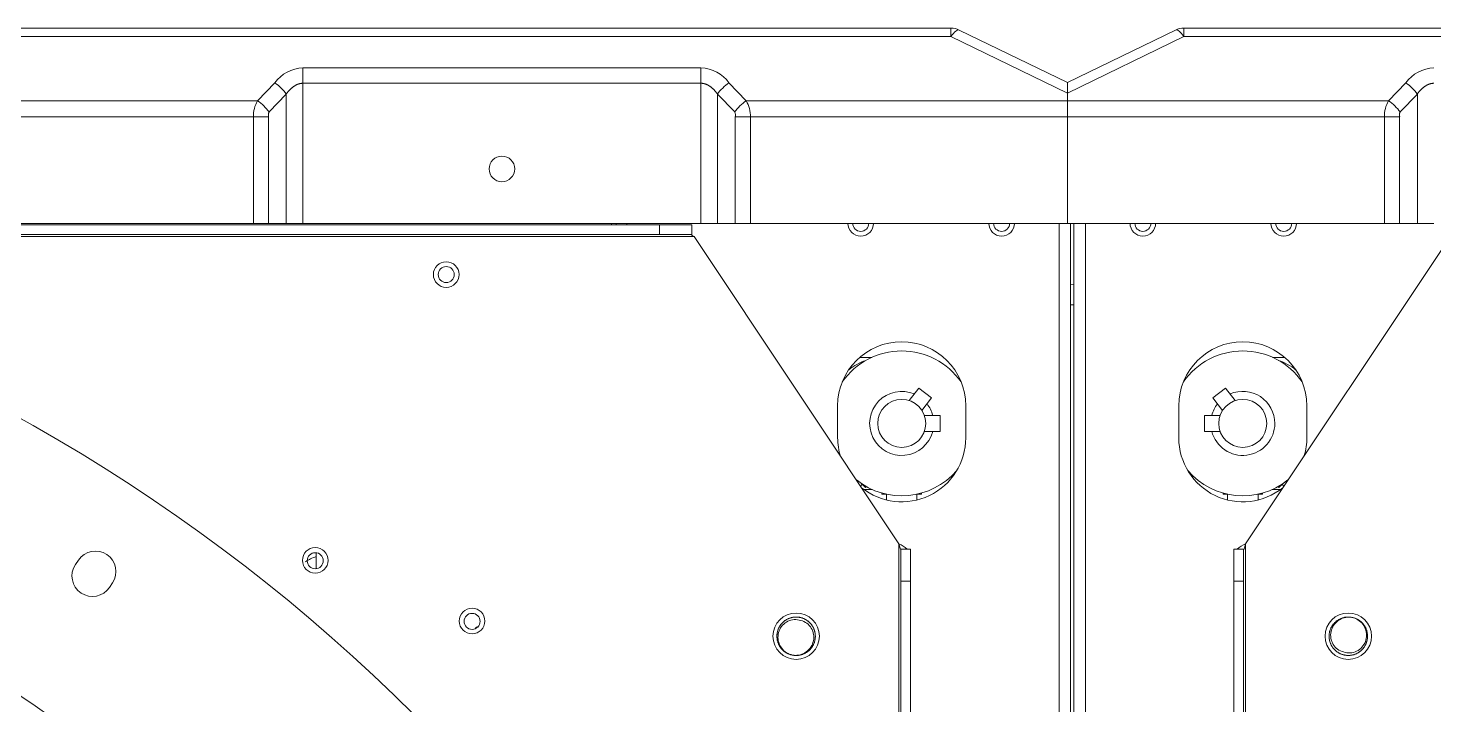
# Model space of a CAD drawing. Header units: millimetres. Extents: x 113490 to 142599, y -20467 to 115.
# Drawn here: x 132756.7 to 133195.7, y -9895.9 to -9684.5 of the extents above; entities that cross this region are included whole.
import ezdxf

# ---------------------------------------------------------------- set-up
doc = ezdxf.new("R2010")
doc.units = ezdxf.units.MM
doc.layers.add('DV3_0', color=7, linetype='Continuous')

msp = doc.modelspace()

# ---------------------------------------------------------------- linework, layer by layer
at = {"layer": 'DV3_0', "color": 7, "linetype": 'Continuous', "lineweight": 15}
for p, q in [((131929.62, -9684.49), (133044.86, -9684.49)), ((133047.48, -9685.09), (133081.24, -9701.49)), ((133081.24, -9701.49), (133115, -9685.09)), ((133117.62, -9684.49), (134232.86, -9684.49)), ((133081.24, -9701.49), (133081.24, -9704.81)), ((133081.24, -9707.21), (133081.24, -9704.81)), ((133081.24, -9707.21), (133081.24, -9712.24)), ((133081.24, -9745.49), (133081.24, -9712.24)), ((132742.26, -9745.49), (132827.02, -9745.49)), ((132831.79, -9745.49), (132827.02, -9745.49)), ((132831.79, -9745.49), (132837.31, -9745.49)), ((132842.48, -9745.49), (132837.31, -9745.49)), ((132966.8, -9745.49), (132842.48, -9745.49)), ((132938.84, -9745.49), (132938.84, -9745.99)), ((132971.96, -9745.49), (132966.8, -9745.49)), ((132971.96, -9745.49), (132977.49, -9745.49)), ((132982.26, -9745.49), (132977.49, -9745.49)), ((132982.26, -9745.49), (133081.24, -9745.49)), ((133180.22, -9745.49), (133081.24, -9745.49)), ((133082.24, -10374.49), (133082.24, -9745.49)), ((133083.24, -10374.49), (133083.24, -9745.49)), ((133184.99, -9745.49), (133180.22, -9745.49)), ((133184.99, -9745.49), (133190.51, -9745.49)), ((133195.68, -9745.49), (133190.51, -9745.49)), ((132020.58, -9745.99), (132953.9, -9745.99)), ((132020.58, -9748.99), (132953.9, -9748.99)), ((132953.9, -9748.99), (132953.9, -9745.99)), ((132953.9, -9745.99), (132963.9, -9745.99)), ((132963.9, -9748.99), (132953.9, -9748.99)), ((132963.9, -9745.99), (132963.9, -9748.99)), ((132963.9, -9748.99), (132963.9, -9749.17)), ((133028.64, -9845.59), (132964.64, -9749.59)), ((133200.84, -9749.59), (133136.84, -9845.59)), ((133082.24, -9764.59), (133083.24, -9764.68)), ((133083.24, -9770.98), (133082.24, -9770.98)), ((133020.18, -9787.36), (133016.4, -9787.36)), ((133149.08, -9787.36), (133145.3, -9787.36)), ((133034.86, -9796.98), (133031.84, -9800.87)), ((133034.86, -9796.98), (133038.81, -9800.04)), ((133126.67, -9800.04), (133130.62, -9796.98)), ((133133.64, -9800.87), (133130.62, -9796.98)), ((133009.48, -9802.49), (133009.48, -9812.49)), ((133035.79, -9803.93), (133038.81, -9800.04)), ((133049.48, -9812.49), (133049.48, -9802.49)), ((133116, -9812.49), (133116, -9802.49)), ((133126.67, -9800.04), (133129.69, -9803.93)), ((133156, -9802.49), (133156, -9812.49)), ((133041.48, -9805.49), (133036.55, -9805.49)), ((133041.48, -9805.49), (133041.48, -9810.49)), ((133124, -9810.49), (133124, -9805.49)), ((133128.92, -9805.49), (133124, -9805.49)), ((133036.55, -9810.49), (133041.48, -9810.49)), ((133124, -9810.49), (133128.92, -9810.49)), ((133016.62, -9827.56), (133017.19, -9826.99)), ((133017.18, -9826.98), (133018.18, -9827.98)), ((133017.66, -9828.62), (133020.18, -9828.62)), ((133018.18, -9827.98), (133018.43, -9827.74)), ((133145.3, -9828.62), (133147.82, -9828.62)), ((133147.05, -9827.74), (133147.3, -9827.98)), ((133148.3, -9826.98), (133147.3, -9827.98)), ((133148.29, -9826.99), (133148.86, -9827.56)), ((133023.32, -9829.77), (133023.32, -9830.12)), ((133024.75, -9830.12), (133023.32, -9830.12)), ((133024.72, -9830.12), (133024.72, -9831.92)), ((133035.64, -9830.12), (133034.21, -9830.12)), ((133034.24, -9831.92), (133034.24, -9830.12)), ((133035.64, -9830.12), (133035.64, -9829.77)), ((133129.84, -9829.77), (133129.84, -9830.12)), ((133129.84, -9830.12), (133131.26, -9830.12)), ((133131.24, -9830.12), (133131.24, -9831.92)), ((133140.73, -9830.12), (133142.16, -9830.12)), ((133140.76, -9831.92), (133140.76, -9830.12)), ((133142.16, -9830.12), (133142.16, -9829.77)), ((133029.06, -9847.26), (133028.64, -9845.59)), ((133136.84, -9845.59), (133136.41, -9847.26)), ((132772.4, -9850.7), (132771.45, -9852.11)), ((132846.63, -9848.41), (132846.63, -9853.37)), ((133029.06, -9847.26), (133029.24, -9847.26)), ((133029.24, -9857.26), (133029.24, -9847.26)), ((133029.24, -9847.26), (133032.24, -9847.26)), ((133032.24, -9847.26), (133032.24, -9857.26)), ((133133.24, -9847.26), (133136.24, -9847.26)), ((133133.24, -9857.26), (133133.24, -9847.26)), ((133136.24, -9847.26), (133136.41, -9847.26)), ((133136.24, -9847.26), (133136.24, -9857.26)), ((132782.09, -9859.23), (132783.04, -9857.81)), ((133029.24, -9857.26), (133029.24, -11851.51)), ((133032.24, -9857.26), (133029.24, -9857.26)), ((133032.24, -9857.26), (133032.24, -11851.51)), ((133136.24, -9857.26), (133133.24, -9857.26)), ((133133.24, -11847.85), (133133.24, -9857.26)), ((133136.24, -11847.85), (133136.24, -9857.26))]:
    msp.add_line(p, q, dxfattribs=at)
at = {"layer": 'DV3_0', "color": 7, "linetype": 'Continuous', "lineweight": 20}
for p, q in [((131929.62, -9687.14), (133044.86, -9687.14)), ((133044.86, -9684.49), (133044.86, -9687.14)), ((133044.86, -9687.14), (133081.24, -9704.81)), ((133081.24, -9704.81), (133117.62, -9687.14)), ((133117.62, -9687.14), (133117.62, -9684.49)), ((133117.62, -9687.14), (134232.86, -9687.14)), ((132842.48, -9696.95), (132966.8, -9696.95)), ((132842.48, -9696.95), (132842.48, -9701.73)), ((132966.8, -9696.95), (132966.8, -9701.73)), ((132828.35, -9707.21), (132833.73, -9701.62)), ((132842.48, -9701.73), (132966.8, -9701.73)), ((132842.48, -9745.49), (132842.48, -9701.73)), ((132966.8, -9745.49), (132966.8, -9701.73)), ((132975.54, -9701.62), (132980.93, -9707.21)), ((133186.93, -9701.62), (133181.55, -9707.21)), ((132831.93, -9710.7), (132837.31, -9705.11)), ((132837.31, -9745.49), (132837.31, -9705.11)), ((132971.96, -9705.11), (132977.35, -9710.7)), ((132971.96, -9745.49), (132971.96, -9705.11)), ((133190.51, -9705.11), (133185.13, -9710.7)), ((133190.51, -9705.11), (133190.51, -9745.49)), ((132828.35, -9707.21), (132740.93, -9707.21)), ((133081.24, -9707.21), (132980.93, -9707.21)), ((133181.55, -9707.21), (133081.24, -9707.21)), ((132827.02, -9712.24), (132742.26, -9712.24)), ((132827.02, -9745.49), (132827.02, -9712.24)), ((132827.02, -9712.24), (132831.79, -9712.24)), ((132831.79, -9745.49), (132831.79, -9712.24)), ((132982.26, -9712.24), (132977.49, -9712.24)), ((132977.49, -9712.24), (132977.49, -9745.49)), ((133081.24, -9712.24), (132982.26, -9712.24)), ((132982.26, -9712.24), (132982.26, -9745.49)), ((133180.22, -9712.24), (133081.24, -9712.24)), ((133184.99, -9712.24), (133180.22, -9712.24)), ((133180.22, -9712.24), (133180.22, -9745.49)), ((133184.99, -9712.24), (133184.99, -9745.49)), ((132940.31, -9745.99), (132940.31, -9745.49)), ((132943.63, -9745.99), (132943.63, -9745.49)), ((133078.64, -10374.49), (133078.64, -9745.49)), ((133086.84, -10374.49), (133086.84, -9745.49)), ((132009.84, -9749.59), (132964.64, -9749.59)), ((133028.64, -9845.59), (133028.64, -11865.47)), ((133136.84, -11862.07), (133136.84, -9845.59))]:
    msp.add_line(p, q, dxfattribs=at)
at = {"layer": 'DV3_0', "color": 7, "linetype": 'Continuous', "lineweight": 15}
for centre, radius in [((132904.64, -9728.49), 4), ((132887.24, -9761.49), 4), ((132887.25, -9761.49), 2.5), ((133029.48, -9807.99), 7.5), ((133136, -9807.99), 7.5), ((132846.34, -9850.79), 4), ((132846.34, -9850.89), 2.5), ((132895.32, -9869.74), 4), ((132895.32, -9869.84), 2.5), ((132996.52, -9874.49), 7.25), ((133168.95, -9874.49), 7.25)]:
    msp.add_circle(centre, radius, dxfattribs=at)
for centre, radius, start, end in [((133044.86, -9690.49), 6, 64.0935, 90), ((133117.62, -9690.49), 6, 90, 115.9065), ((133016.69, -9745.49), 4, 180, 0), ((133016.69, -9745.49), 2.5, 180, 0), ((133060.69, -9745.49), 4, 180, 0), ((133060.69, -9745.49), 2.5, 180, 0), ((133104.79, -9745.49), 4, 180, 0), ((133104.79, -9745.49), 2.5, 180, 0), ((133148.79, -9745.49), 4, 180, 0), ((133148.79, -9745.49), 2.5, 180, 0), ((132961.36, -9754.47), 5.88, 56.0756, 64.4173), ((132487.24, -10288.99), 551.5, 15.4775, 74.5225), ((133678.24, -10288.99), 551.5, 105.4775, 164.5225), ((133029.48, -9802.49), 20, 0, 180), ((133136, -9802.49), 20, 0, 180), ((133029.48, -9807.99), 22.63, 34.9105, 145.1427), ((133136, -9807.99), 22.63, 34.8782, 145.1104), ((133029.48, -9807.99), 10, 66.6866, 345.5225), ((133136, -9807.99), 10, 0, 113.3134), ((133029.48, -9807.99), 10, 14.4775, 37.7316), ((133136, -9807.99), 10, 142.2684, 165.5225), ((132487.24, -10288.99), 477.5, 46.9802, 133.0198), ((133136, -9807.99), 10, 194.4775, 0), ((133029.48, -9812.49), 20, 180, 197.1139), ((133029.48, -9812.49), 20, 231.3142, 0), ((133136, -9812.49), 20, 180, 308.6858), ((133136, -9812.49), 20, 343.934, 0), ((133029.48, -9807.99), 22.63, 231.3833, 319.4328), ((133136, -9807.99), 22.63, 220.5417, 308.6028), ((132487.24, -10288.99), 456, 45.9967, 135.345), ((132487.24, -10288.99), 453.5, 45.9921, 90), ((133018.92, -9863.19), 20.1, 52.3918, 61.0769), ((133146.56, -9863.19), 20.1, 118.9231, 127.6082), ((132777.72, -9854.26), 6.4, 326.25, 146.25), ((132776.77, -9855.67), 6.4, 146.25, 326.25), ((132487.24, -10288.99), 457, 46.1533, 71.5308), ((133168.95, -9874.49), 6, 64.8963, 82.5227), ((132996.52, -9874.49), 6, 244.8963, 262.5227)]:
    msp.add_arc(centre, radius, start, end, dxfattribs=at)
at = {"layer": 'DV3_0', "color": 7, "linetype": 'Continuous', "lineweight": 20}
for centre, radius, start, end in [((132842.73, -9707.93), 10.99, 91.315, 144.9259), ((132966.55, -9707.93), 10.99, 35.0742, 88.685), ((133195.93, -9707.93), 10.99, 91.315, 144.9259), ((132836.35, -9712.01), 9.33, 149.0311, 181.4263), ((132972.93, -9712.01), 9.33, 358.5734, 30.9691), ((133189.55, -9712.01), 9.33, 149.0304, 181.427), ((132833.58, -9711.63), 1.89, 150.7558, 198.9991), ((132975.7, -9711.63), 1.89, 341.0011, 29.2441), ((133186.78, -9711.63), 1.89, 150.7542, 199.0007), ((132487.24, -10288.99), 461.75, 46.1456, 74.9574)]:
    msp.add_arc(centre, radius, start, end, dxfattribs=at)
for centre, major_axis, ratio, start_param, end_param in [((133044.86, -9690.49), (-2.62, -5.4), 0.282676, 3.141593, 4.185324), ((133117.62, -9690.49), (2.62, -5.4), 0.282676, 2.097861, 3.141593), ((133024.04, -9807.99), (0, 20.63), 0.922201, 0.30733, 0.621493), ((133141.44, -9807.99), (0, 20.63), 0.922201, 5.661968, 5.975856), ((133024.04, -9807.99), (0, 20.63), 0.922201, 2.763806, 2.796406), ((133141.44, -9807.99), (0, 20.63), 0.922201, 3.486779, 3.519379)]:
    msp.add_ellipse(centre, major_axis=major_axis, ratio=ratio, start_param=start_param, end_param=end_param, dxfattribs=at)
at = {"layer": 'DV3_0', "color": 7, "linetype": 'Continuous', "lineweight": 15}
for centre, major_axis, ratio, start_param, end_param in [((132833.73, -9705.11), (-4.49, 4.33), 0.436952, 4.286545, 5.110795), ((132975.54, -9705.11), (4.49, 4.33), 0.436952, 1.172391, 1.99664), ((133186.93, -9705.11), (4.49, -4.33), 0.436952, 1.144952, 1.969202), ((132828.35, -9710.7), (-4.49, 4.33), 0.436952, 4.286545, 5.110795), ((132980.93, -9710.7), (4.49, 4.33), 0.436952, 1.172391, 1.99664), ((133181.55, -9710.7), (4.49, -4.33), 0.436952, 1.144952, 1.969202), ((132897.09, -9874.99), (0, -3.5), 0.386711, 3.073909, 3.755425)]:
    msp.add_ellipse(centre, major_axis=major_axis, ratio=ratio, start_param=start_param, end_param=end_param, dxfattribs=at)
at = {"layer": 'DV3_0', "color": 7, "linetype": 'Continuous', "lineweight": 20}
for points, knots in [([(132837.31, -9705.11), (132837.38, -9705.01), (132837.51, -9704.83), (132837.71, -9704.57), (132837.91, -9704.33), (132838.11, -9704.1), (132838.3, -9703.89), (132838.49, -9703.7), (132838.68, -9703.51), (132838.86, -9703.34), (132839.04, -9703.18), (132839.22, -9703.03), (132839.39, -9702.89), (132839.56, -9702.77), (132839.73, -9702.65), (132839.9, -9702.54), (132840.06, -9702.44), (132840.22, -9702.35), (132840.38, -9702.26), (132840.54, -9702.18), (132840.7, -9702.11), (132840.85, -9702.05), (132841, -9701.99), (132841.15, -9701.94), (132841.3, -9701.89), (132841.45, -9701.85), (132841.6, -9701.82), (132841.75, -9701.79), (132841.9, -9701.77), (132842.04, -9701.75), (132842.19, -9701.74), (132842.33, -9701.73), (132842.43, -9701.73), (132842.48, -9701.73)], [0, 0, 0, 0, 0.049763, 0.097515, 0.143361, 0.187404, 0.22975, 0.270499, 0.309752, 0.347603, 0.384146, 0.419469, 0.453658, 0.486792, 0.51895, 0.550205, 0.580625, 0.610279, 0.639228, 0.667533, 0.695251, 0.722437, 0.749143, 0.775418, 0.801312, 0.826872, 0.852141, 0.877163, 0.901984, 0.926638, 0.951182, 0.975637, 1, 1, 1, 1]), ([(132966.8, -9701.73), (132966.85, -9701.73), (132966.95, -9701.73), (132967.09, -9701.74), (132967.24, -9701.75), (132967.38, -9701.77), (132967.53, -9701.79), (132967.68, -9701.82), (132967.83, -9701.85), (132967.97, -9701.89), (132968.12, -9701.94), (132968.28, -9701.99), (132968.43, -9702.05), (132968.58, -9702.11), (132968.74, -9702.18), (132968.9, -9702.26), (132969.06, -9702.35), (132969.22, -9702.44), (132969.38, -9702.54), (132969.55, -9702.65), (132969.72, -9702.77), (132969.89, -9702.89), (132970.06, -9703.03), (132970.24, -9703.18), (132970.42, -9703.34), (132970.6, -9703.51), (132970.79, -9703.7), (132970.98, -9703.89), (132971.17, -9704.1), (132971.37, -9704.33), (132971.56, -9704.57), (132971.76, -9704.83), (132971.9, -9705.01), (132971.96, -9705.11)], [0, 0, 0, 0, 0.024411, 0.048865, 0.073398, 0.098052, 0.122868, 0.147887, 0.173153, 0.198708, 0.224599, 0.250871, 0.277573, 0.304754, 0.332468, 0.360769, 0.389714, 0.419362, 0.449778, 0.481027, 0.51318, 0.546308, 0.58049, 0.615807, 0.652342, 0.690186, 0.729429, 0.77017, 0.812504, 0.856543, 0.902362, 0.950108, 1, 1, 1, 1]), ([(133195.68, -9701.73), (133195.63, -9701.73), (133195.53, -9701.73), (133195.39, -9701.74), (133195.24, -9701.75), (133195.09, -9701.77), (133194.95, -9701.79), (133194.8, -9701.82), (133194.65, -9701.85), (133194.5, -9701.89), (133194.35, -9701.94), (133194.2, -9701.99), (133194.05, -9702.05), (133193.9, -9702.11), (133193.74, -9702.18), (133193.58, -9702.26), (133193.42, -9702.35), (133193.26, -9702.44), (133193.1, -9702.54), (133192.93, -9702.65), (133192.76, -9702.77), (133192.59, -9702.89), (133192.42, -9703.03), (133192.24, -9703.18), (133192.06, -9703.34), (133191.88, -9703.51), (133191.69, -9703.7), (133191.5, -9703.89), (133191.31, -9704.1), (133191.11, -9704.33), (133190.91, -9704.57), (133190.71, -9704.83), (133190.58, -9705.01), (133190.51, -9705.11)], [0, 0, 0, 0, 0.024413, 0.048868, 0.073403, 0.098058, 0.122876, 0.147897, 0.173164, 0.198721, 0.224613, 0.250887, 0.277591, 0.304774, 0.33249, 0.360793, 0.38974, 0.419391, 0.449809, 0.481061, 0.513216, 0.546348, 0.580533, 0.615853, 0.652392, 0.69024, 0.729488, 0.770232, 0.812573, 0.856611, 0.902453, 0.950186, 1, 1, 1, 1])]:
    msp.add_open_spline(points, degree=3, knots=knots, dxfattribs=at)
at = {"layer": 'DV3_0', "color": 7, "linetype": 'Continuous', "lineweight": 15}
msp.add_open_spline([(132846.62, -9849.6), (132845.44, -9849.94), (132844.34, -9850.5), (132843.34, -9851.23)], degree=3, dxfattribs=at)
for points, weights, knots in [([(132990.98, -9876.79), (132992.31, -9879.99), (132995.74, -9880.44), (132999.18, -9880.89), (133001.28, -9878.14), (133003.39, -9875.39), (133002.06, -9872.19), (133000.74, -9868.99), (132997.3, -9868.54), (132993.87, -9868.09), (132991.76, -9870.84), (132989.65, -9873.59), (132990.98, -9876.79), (132992.31, -9879.99), (132995.74, -9880.44), (132999.18, -9880.89), (133001.28, -9878.14), (133003.39, -9875.39), (133002.06, -9872.19), (133000.74, -9868.99), (132997.3, -9868.54), (132993.87, -9868.09), (132991.76, -9870.84), (132989.65, -9873.59), (132990.98, -9876.79), (132991.87, -9878.94), (132993.98, -9879.92)], [1, 0.866025403784, 1, 0.866025403784, 1, 0.866025403784, 1, 0.866025403784, 1, 0.866025403784, 1, 0.866025403784, 1, 0.866025403784, 1, 0.866025403784, 1, 0.866025403784, 1, 0.866025403784, 1, 0.866025403784, 1, 0.866025403784, 1, 0.90591222949, 0.943976505854], [0.94372108, 0.94372108, 0.94372108, 0.9481517, 0.9481517, 0.95258231, 0.95258231, 0.95701293, 0.95701293, 0.96144354, 0.96144354, 0.96587416, 0.96587416, 0.97030477, 0.97030477, 0.97473539, 0.97473539, 0.979166, 0.979166, 0.98359662, 0.98359662, 0.98802723, 0.98802723, 0.99245785, 0.99245785, 0.99688846, 0.99688846, 1, 1, 1]), ([(133164.08, -9871), (133162.13, -9873.71), (133163.41, -9876.79), (133164.74, -9879.99), (133168.17, -9880.44), (133171.61, -9880.89), (133173.72, -9878.14), (133175.82, -9875.39), (133174.5, -9872.19), (133173.17, -9868.99), (133169.73, -9868.54), (133166.3, -9868.09), (133164.19, -9870.84), (133162.08, -9873.59), (133163.41, -9876.79), (133164.74, -9879.99), (133168.17, -9880.44), (133171.61, -9880.89), (133173.72, -9878.14), (133175.82, -9875.39), (133174.5, -9872.19), (133173.61, -9870.04), (133171.5, -9869.06)], [0.991619253075, 0.87035574286, 1, 0.866025403784, 1, 0.866025403784, 1, 0.866025403784, 1, 0.866025403784, 1, 0.866025403784, 1, 0.866025403784, 1, 0.866025403784, 1, 0.866025403784, 1, 0.866025403784, 1, 0.90591222949, 0.943976505854], [0.95272552, 0.95272552, 0.95272552, 0.95701293, 0.95701293, 0.96144354, 0.96144354, 0.96587416, 0.96587416, 0.97030477, 0.97030477, 0.97473539, 0.97473539, 0.979166, 0.979166, 0.98359662, 0.98359662, 0.98802723, 0.98802723, 0.99245785, 0.99245785, 0.99688846, 0.99688846, 1, 1, 1])]:
    msp.add_rational_spline(points, weights, degree=2, knots=knots, dxfattribs=at)
for points in [[(133167.49, -9879.41), (133166.13, -9879.09), (133164.93, -9878.21), (133163.51, -9875.84), (133163.27, -9874.37), (133163.86, -9871.67), (133164.68, -9870.44), (133166.93, -9868.81), (133168.34, -9868.42), (133169.73, -9868.54)], [(132993.98, -9879.92), (132992.74, -9879.27), (132991.77, -9878.18), (132990.73, -9875.59), (132990.71, -9874.12), (132991.69, -9871.52), (132992.68, -9870.4), (132995.17, -9869.2), (132996.66, -9869.1), (132997.99, -9869.57)], [(132997.99, -9869.57), (132999.35, -9869.89), (133000.54, -9870.78), (133001.97, -9873.14), (133002.2, -9874.61), (133001.62, -9877.31), (133000.8, -9878.54), (132998.55, -9880.17), (132997.13, -9880.56), (132995.74, -9880.44)], [(133171.5, -9869.06), (133172.74, -9869.71), (133173.71, -9870.8), (133174.75, -9873.39), (133174.76, -9874.86), (133173.79, -9877.47), (133172.8, -9878.58), (133170.31, -9879.78), (133168.81, -9879.89), (133167.49, -9879.41)]]:
    msp.add_open_spline(points, degree=3, knots=[0, 0, 0, 0, 0.25, 0.25, 0.5, 0.5, 0.75, 0.75, 1, 1, 1, 1], dxfattribs=at)

doc.saveas('drawing.dxf')
